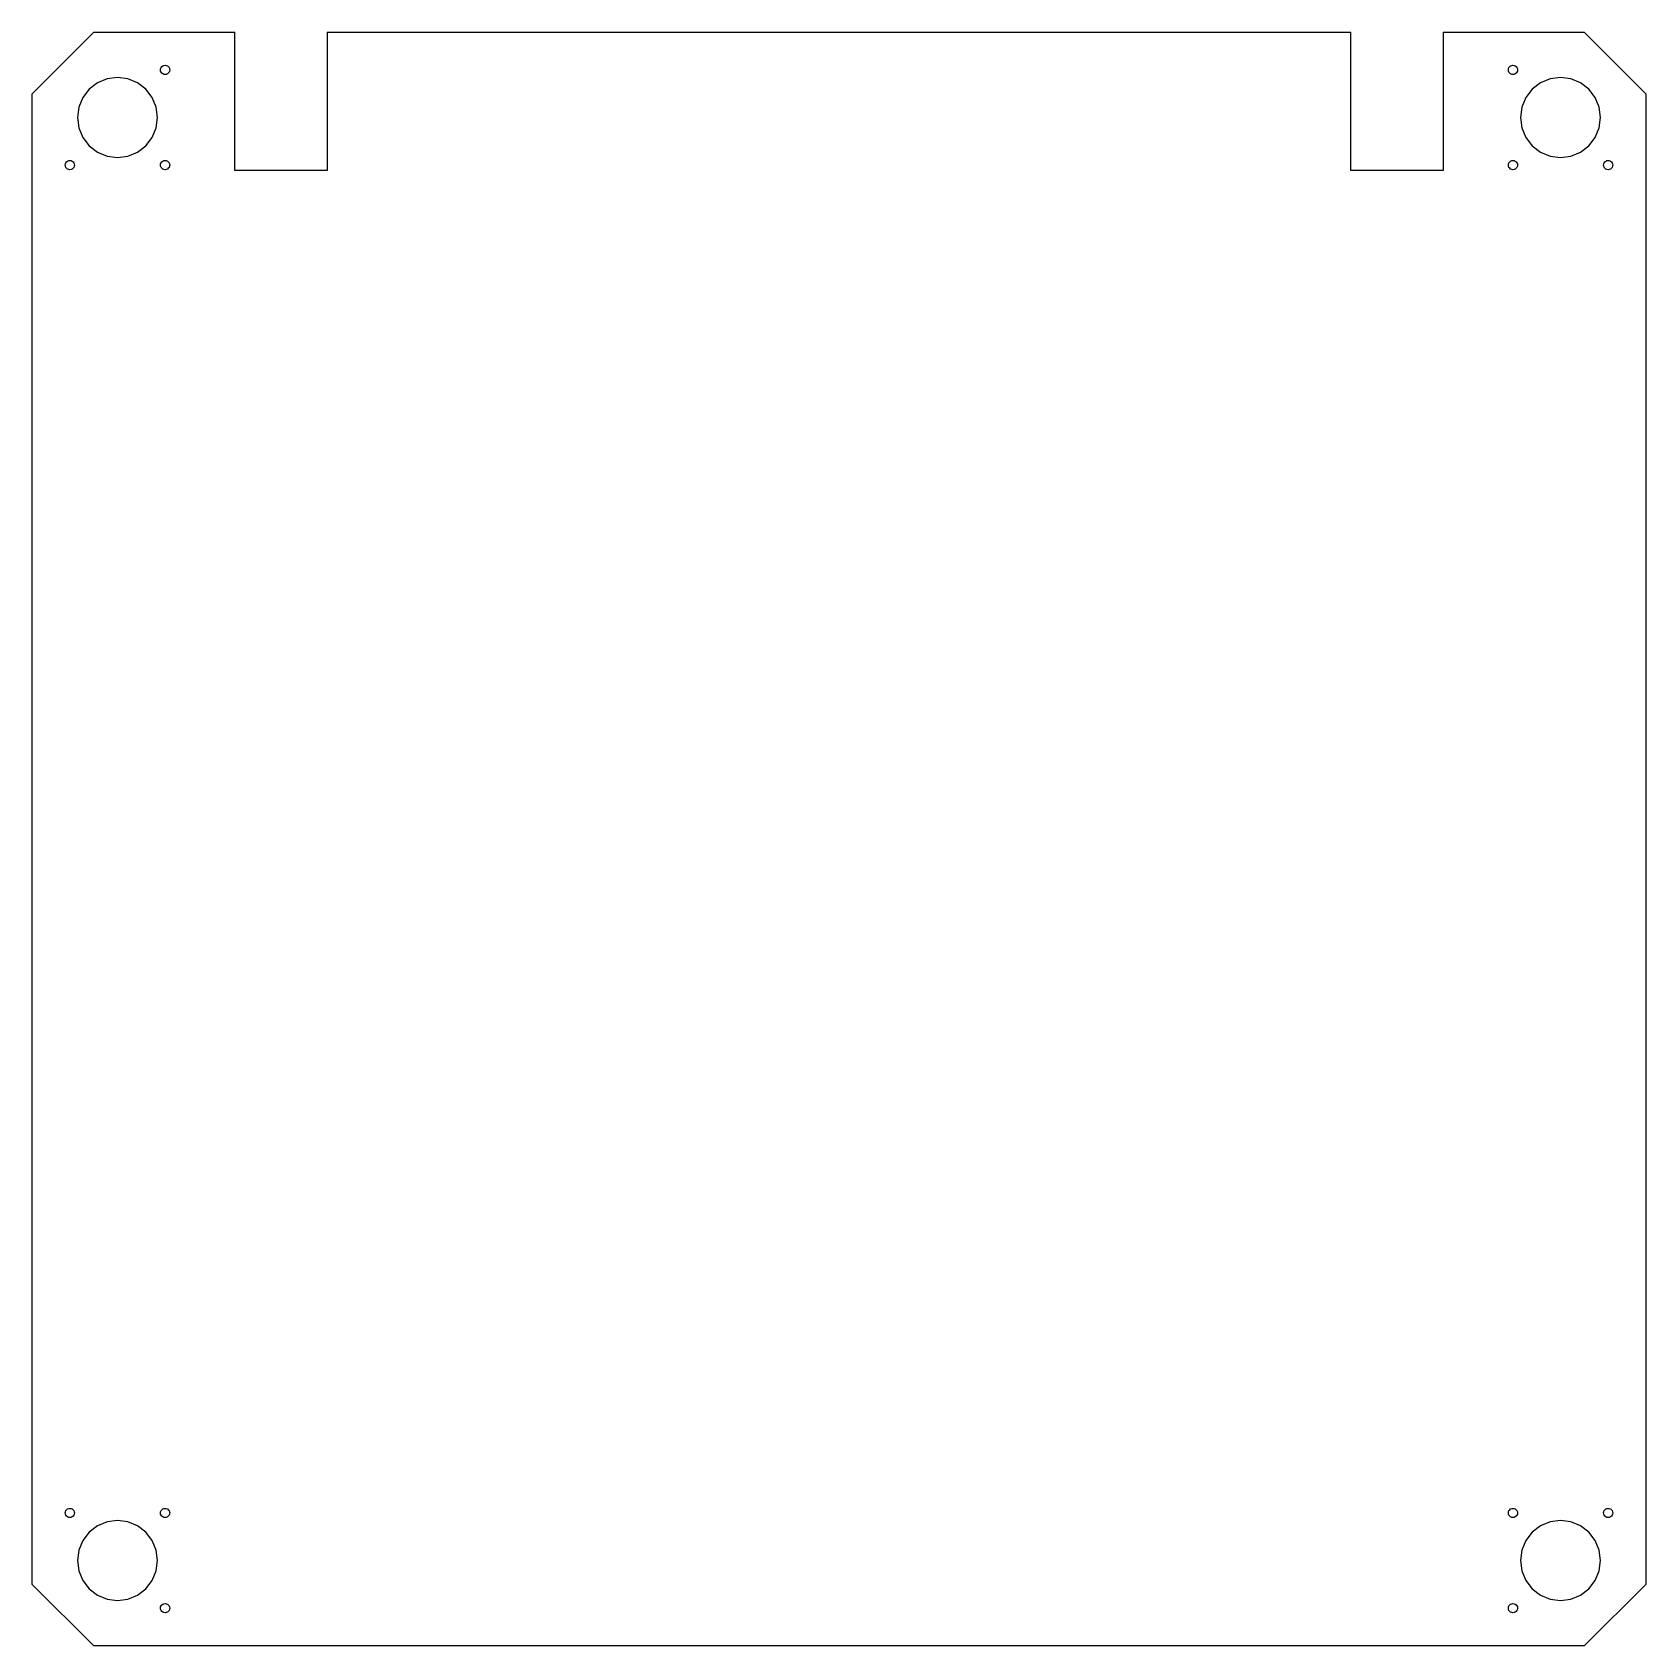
# Model space of a CAD drawing. Header units: metres. Extents: x 5905 to 6430, y 7 to 532.
import ezdxf

# ---------------------------------------------------------------- set-up
doc = ezdxf.new("R2010")
doc.units = ezdxf.units.M

msp = doc.modelspace()

# ---------------------------------------------------------------- linework, layer by layer
at = {"layer": 'Layer0'}
for p, q in [((5924.78, 532.41, 0), (5904.78, 512.41, 0)), ((5924.78, 532.41, 0), (5970.78, 532.41, 0)), ((5970.78, 487.41, 0), (5970.78, 532.41, 0)), ((6000.78, 532.41, 0), (6000.78, 487.41, 0)), ((6000.78, 532.41, 0), (6334.28, 532.41, 0)), ((6334.28, 487.41, 0), (6334.28, 532.41, 0)), ((6364.28, 532.41, 0), (6364.28, 487.41, 0)), ((6364.28, 532.41, 0), (6410.28, 532.41, 0)), ((6410.28, 532.41, 0), (6430.28, 512.41, 0)), ((5946.53, 520.16, 0), (5946.58, 520.55, 0)), ((5946.58, 520.55, 0), (5946.73, 520.91, 0)), ((5946.73, 520.91, 0), (5946.97, 521.22, 0)), ((5946.97, 521.22, 0), (5947.28, 521.46, 0)), ((5947.28, 521.46, 0), (5947.64, 521.61, 0)), ((5947.64, 521.61, 0), (5948.03, 521.66, 0)), ((5948.03, 521.66, 0), (5948.42, 521.61, 0)), ((5948.42, 521.61, 0), (5948.78, 521.46, 0)), ((5948.78, 521.46, 0), (5949.09, 521.22, 0)), ((5949.09, 521.22, 0), (5949.33, 520.91, 0)), ((5949.33, 520.91, 0), (5949.48, 520.55, 0)), ((5949.48, 520.55, 0), (5949.53, 520.16, 0)), ((6385.53, 520.16, 0), (6385.58, 520.55, 0)), ((6385.58, 520.55, 0), (6385.73, 520.91, 0)), ((6385.73, 520.91, 0), (6385.97, 521.22, 0)), ((6385.97, 521.22, 0), (6386.28, 521.46, 0)), ((6386.28, 521.46, 0), (6386.64, 521.61, 0)), ((6386.64, 521.61, 0), (6387.03, 521.66, 0)), ((6387.03, 521.66, 0), (6387.42, 521.61, 0)), ((6387.42, 521.61, 0), (6387.78, 521.46, 0)), ((6387.78, 521.46, 0), (6388.09, 521.22, 0)), ((6388.09, 521.22, 0), (6388.33, 520.91, 0)), ((6388.33, 520.91, 0), (6388.48, 520.55, 0)), ((6388.48, 520.55, 0), (6388.53, 520.16, 0)), ((5926.03, 515.92, 0), (5923.34, 513.86, 0)), ((5929.17, 517.22, 0), (5926.03, 515.92, 0)), ((5932.53, 517.66, 0), (5929.17, 517.22, 0)), ((5935.89, 517.22, 0), (5932.53, 517.66, 0)), ((5939.03, 515.92, 0), (5935.89, 517.22, 0)), ((5941.72, 513.86, 0), (5939.03, 515.92, 0)), ((5946.58, 519.78, 0), (5946.53, 520.16, 0)), ((5946.73, 519.41, 0), (5946.58, 519.78, 0)), ((5946.97, 519.1, 0), (5946.73, 519.41, 0)), ((5947.28, 518.86, 0), (5946.97, 519.1, 0)), ((5947.64, 518.71, 0), (5947.28, 518.86, 0)), ((5948.03, 518.66, 0), (5947.64, 518.71, 0)), ((5948.42, 518.71, 0), (5948.03, 518.66, 0)), ((5948.78, 518.86, 0), (5948.42, 518.71, 0)), ((5949.09, 519.1, 0), (5948.78, 518.86, 0)), ((5949.33, 519.41, 0), (5949.09, 519.1, 0)), ((5949.48, 519.78, 0), (5949.33, 519.41, 0)), ((5949.53, 520.16, 0), (5949.48, 519.78, 0)), ((6385.58, 519.78, 0), (6385.53, 520.16, 0)), ((6385.73, 519.41, 0), (6385.58, 519.78, 0)), ((6385.97, 519.1, 0), (6385.73, 519.41, 0)), ((6386.28, 518.86, 0), (6385.97, 519.1, 0)), ((6386.64, 518.71, 0), (6386.28, 518.86, 0)), ((6387.03, 518.66, 0), (6386.64, 518.71, 0)), ((6387.42, 518.71, 0), (6387.03, 518.66, 0)), ((6387.78, 518.86, 0), (6387.42, 518.71, 0)), ((6388.09, 519.1, 0), (6387.78, 518.86, 0)), ((6388.33, 519.41, 0), (6388.09, 519.1, 0)), ((6388.48, 519.78, 0), (6388.33, 519.41, 0)), ((6388.53, 520.16, 0), (6388.48, 519.78, 0)), ((6396.03, 515.92, 0), (6393.34, 513.86, 0)), ((6399.17, 517.22, 0), (6396.03, 515.92, 0)), ((6402.53, 517.66, 0), (6399.17, 517.22, 0)), ((6405.89, 517.22, 0), (6402.53, 517.66, 0)), ((6409.03, 515.92, 0), (6405.89, 517.22, 0)), ((6411.72, 513.86, 0), (6409.03, 515.92, 0)), ((5904.78, 26.91), (5904.78, 512.41, 0)), ((5921.27, 511.16, 0), (5919.97, 508.03, 0)), ((5923.34, 513.86, 0), (5921.27, 511.16, 0)), ((5943.79, 511.16, 0), (5941.72, 513.86, 0)), ((5945.09, 508.03, 0), (5943.79, 511.16, 0)), ((6391.27, 511.16, 0), (6389.97, 508.03, 0)), ((6393.34, 513.86, 0), (6391.27, 511.16, 0)), ((6413.79, 511.16, 0), (6411.72, 513.86, 0)), ((6415.09, 508.03, 0), (6413.79, 511.16, 0)), ((6430.28, 512.41, 0), (6430.28, 26.91, 0)), ((5919.97, 508.03, 0), (5919.53, 504.66, 0)), ((5919.53, 504.66, 0), (5919.97, 501.3, 0)), ((5945.53, 504.66, 0), (5945.09, 508.03, 0)), ((5945.09, 501.3, 0), (5945.53, 504.66, 0)), ((6389.97, 508.03, 0), (6389.53, 504.66, 0)), ((6389.53, 504.66, 0), (6389.97, 501.3, 0)), ((6415.53, 504.66, 0), (6415.09, 508.03, 0)), ((6415.09, 501.3, 0), (6415.53, 504.66, 0)), ((5919.97, 501.3, 0), (5921.27, 498.16, 0)), ((5943.79, 498.16, 0), (5945.09, 501.3, 0)), ((6389.97, 501.3, 0), (6391.27, 498.16, 0)), ((6413.79, 498.16, 0), (6415.09, 501.3, 0)), ((5921.27, 498.16, 0), (5923.34, 495.47, 0)), ((5923.34, 495.47, 0), (5926.03, 493.41, 0)), ((5939.03, 493.41, 0), (5941.72, 495.47, 0)), ((5941.72, 495.47, 0), (5943.79, 498.16, 0)), ((6391.27, 498.16, 0), (6393.34, 495.47, 0)), ((6393.34, 495.47, 0), (6396.03, 493.41, 0)), ((6409.03, 493.41, 0), (6411.72, 495.47, 0)), ((6411.72, 495.47, 0), (6413.79, 498.16, 0)), ((5915.53, 489.16, 0), (5915.58, 489.55, 0)), ((5915.58, 488.78, 0), (5915.53, 489.16, 0)), ((5915.58, 489.55, 0), (5915.73, 489.91, 0)), ((5915.73, 488.41, 0), (5915.58, 488.78, 0)), ((5915.73, 489.91, 0), (5915.97, 490.22, 0)), ((5915.97, 490.22, 0), (5916.28, 490.46, 0)), ((5916.28, 490.46, 0), (5916.64, 490.61, 0)), ((5916.64, 490.61, 0), (5917.03, 490.66, 0)), ((5917.03, 490.66, 0), (5917.42, 490.61, 0)), ((5917.42, 490.61, 0), (5917.78, 490.46, 0)), ((5917.78, 490.46, 0), (5918.09, 490.22, 0)), ((5918.09, 490.22, 0), (5918.33, 489.91, 0)), ((5918.33, 489.91, 0), (5918.48, 489.55, 0)), ((5918.48, 488.78, 0), (5918.33, 488.41, 0)), ((5918.48, 489.55, 0), (5918.53, 489.16, 0)), ((5918.53, 489.16, 0), (5918.48, 488.78, 0)), ((5926.03, 493.41, 0), (5929.17, 492.11, 0)), ((5929.17, 492.11, 0), (5932.53, 491.66, 0)), ((5932.53, 491.66, 0), (5935.89, 492.11, 0)), ((5935.89, 492.11, 0), (5939.03, 493.41, 0)), ((5946.53, 489.16, 0), (5946.58, 489.55, 0)), ((5946.58, 488.78, 0), (5946.53, 489.16, 0)), ((5946.58, 489.55, 0), (5946.73, 489.91, 0)), ((5946.73, 488.41, 0), (5946.58, 488.78, 0)), ((5946.73, 489.91, 0), (5946.97, 490.22, 0)), ((5946.97, 490.22, 0), (5947.28, 490.46, 0)), ((5947.28, 490.46, 0), (5947.64, 490.61, 0)), ((5947.64, 490.61, 0), (5948.03, 490.66, 0)), ((5948.03, 490.66, 0), (5948.42, 490.61, 0)), ((5948.42, 490.61, 0), (5948.78, 490.46, 0)), ((5948.78, 490.46, 0), (5949.09, 490.22, 0)), ((5949.09, 490.22, 0), (5949.33, 489.91, 0)), ((5949.33, 489.91, 0), (5949.48, 489.55, 0)), ((5949.48, 488.78, 0), (5949.33, 488.41, 0)), ((5949.48, 489.55, 0), (5949.53, 489.16, 0)), ((5949.53, 489.16, 0), (5949.48, 488.78, 0)), ((6385.53, 489.16, 0), (6385.58, 489.55, 0)), ((6385.58, 488.78, 0), (6385.53, 489.16, 0)), ((6385.58, 489.55, 0), (6385.73, 489.91, 0)), ((6385.73, 488.41, 0), (6385.58, 488.78, 0)), ((6385.73, 489.91, 0), (6385.97, 490.22, 0)), ((6385.97, 490.22, 0), (6386.28, 490.46, 0)), ((6386.28, 490.46, 0), (6386.64, 490.61, 0)), ((6386.64, 490.61, 0), (6387.03, 490.66, 0)), ((6387.03, 490.66, 0), (6387.42, 490.61, 0)), ((6387.42, 490.61, 0), (6387.78, 490.46, 0)), ((6387.78, 490.46, 0), (6388.09, 490.22, 0)), ((6388.09, 490.22, 0), (6388.33, 489.91, 0)), ((6388.33, 489.91, 0), (6388.48, 489.55, 0)), ((6388.48, 488.78, 0), (6388.33, 488.41, 0)), ((6388.48, 489.55, 0), (6388.53, 489.16, 0)), ((6388.53, 489.16, 0), (6388.48, 488.78, 0)), ((6396.03, 493.41, 0), (6399.17, 492.11, 0)), ((6399.17, 492.11, 0), (6402.53, 491.66, 0)), ((6402.53, 491.66, 0), (6405.89, 492.11, 0)), ((6405.89, 492.11, 0), (6409.03, 493.41, 0)), ((6416.53, 489.16, 0), (6416.58, 489.55, 0)), ((6416.58, 488.78, 0), (6416.53, 489.16, 0)), ((6416.58, 489.55, 0), (6416.73, 489.91, 0)), ((6416.73, 488.41, 0), (6416.58, 488.78, 0)), ((6416.73, 489.91, 0), (6416.97, 490.22, 0)), ((6416.97, 490.22, 0), (6417.28, 490.46, 0)), ((6417.28, 490.46, 0), (6417.64, 490.61, 0)), ((6417.64, 490.61, 0), (6418.03, 490.66, 0)), ((6418.03, 490.66, 0), (6418.42, 490.61, 0)), ((6418.42, 490.61, 0), (6418.78, 490.46, 0)), ((6418.78, 490.46, 0), (6419.09, 490.22, 0)), ((6419.09, 490.22, 0), (6419.33, 489.91, 0)), ((6419.33, 489.91, 0), (6419.48, 489.55, 0)), ((6419.48, 488.78, 0), (6419.33, 488.41, 0)), ((6419.48, 489.55, 0), (6419.53, 489.16, 0)), ((6419.53, 489.16, 0), (6419.48, 488.78, 0)), ((5915.97, 488.1, 0), (5915.73, 488.41, 0)), ((5916.28, 487.86, 0), (5915.97, 488.1, 0)), ((5916.64, 487.71, 0), (5916.28, 487.86, 0)), ((5917.03, 487.66, 0), (5916.64, 487.71, 0)), ((5917.42, 487.71, 0), (5917.03, 487.66, 0)), ((5917.78, 487.86, 0), (5917.42, 487.71, 0)), ((5918.09, 488.1, 0), (5917.78, 487.86, 0)), ((5918.33, 488.41, 0), (5918.09, 488.1, 0)), ((5946.97, 488.1, 0), (5946.73, 488.41, 0)), ((5947.28, 487.86, 0), (5946.97, 488.1, 0)), ((5947.64, 487.71, 0), (5947.28, 487.86, 0)), ((5948.03, 487.66, 0), (5947.64, 487.71, 0)), ((5948.42, 487.71, 0), (5948.03, 487.66, 0)), ((5948.78, 487.86, 0), (5948.42, 487.71, 0)), ((5949.09, 488.1, 0), (5948.78, 487.86, 0)), ((5949.33, 488.41, 0), (5949.09, 488.1, 0)), ((6000.78, 487.41, 0), (5970.78, 487.41, 0)), ((6364.28, 487.41, 0), (6334.28, 487.41, 0)), ((6385.97, 488.1, 0), (6385.73, 488.41, 0)), ((6386.28, 487.86, 0), (6385.97, 488.1, 0)), ((6386.64, 487.71, 0), (6386.28, 487.86, 0)), ((6387.03, 487.66, 0), (6386.64, 487.71, 0)), ((6387.42, 487.71, 0), (6387.03, 487.66, 0)), ((6387.78, 487.86, 0), (6387.42, 487.71, 0)), ((6388.09, 488.1, 0), (6387.78, 487.86, 0)), ((6388.33, 488.41, 0), (6388.09, 488.1, 0)), ((6416.97, 488.1, 0), (6416.73, 488.41, 0)), ((6417.28, 487.86, 0), (6416.97, 488.1, 0)), ((6417.64, 487.71, 0), (6417.28, 487.86, 0)), ((6418.03, 487.66, 0), (6417.64, 487.71, 0)), ((6418.42, 487.71, 0), (6418.03, 487.66, 0)), ((6418.78, 487.86, 0), (6418.42, 487.71, 0)), ((6419.09, 488.1, 0), (6418.78, 487.86, 0)), ((6419.33, 488.41, 0), (6419.09, 488.1, 0)), ((5915.53, 50.16, 0), (5915.58, 50.55, 0)), ((5915.58, 49.77, 0), (5915.53, 50.16, 0)), ((5915.58, 50.55, 0), (5915.73, 50.91, 0)), ((5915.73, 49.41, 0), (5915.58, 49.77, 0)), ((5915.73, 50.91, 0), (5915.97, 51.22, 0)), ((5915.97, 49.1, 0), (5915.73, 49.41, 0)), ((5915.97, 51.22, 0), (5916.28, 51.46, 0)), ((5916.28, 48.86, 0), (5915.97, 49.1, 0)), ((5916.28, 51.46, 0), (5916.64, 51.61, 0)), ((5916.64, 48.71, 0), (5916.28, 48.86, 0)), ((5916.64, 51.61, 0), (5917.03, 51.66, 0)), ((5917.03, 48.66, 0), (5916.64, 48.71, 0)), ((5917.03, 51.66, 0), (5917.42, 51.61, 0)), ((5917.42, 48.71, 0), (5917.03, 48.66, 0)), ((5917.42, 51.61, 0), (5917.78, 51.46, 0)), ((5917.78, 48.86, 0), (5917.42, 48.71, 0)), ((5917.78, 51.46, 0), (5918.09, 51.22, 0)), ((5918.09, 49.1, 0), (5917.78, 48.86, 0)), ((5918.09, 51.22, 0), (5918.33, 50.91, 0)), ((5918.33, 49.41, 0), (5918.09, 49.1, 0)), ((5918.33, 50.91, 0), (5918.48, 50.55, 0)), ((5918.48, 49.77, 0), (5918.33, 49.41, 0)), ((5918.48, 50.55, 0), (5918.53, 50.16, 0)), ((5918.53, 50.16, 0), (5918.48, 49.77, 0)), ((5932.53, 47.66, 0), (5929.17, 47.22, 0)), ((5935.89, 47.22, 0), (5932.53, 47.66, 0)), ((5946.53, 50.16, 0), (5946.58, 50.55, 0)), ((5946.58, 49.77, 0), (5946.53, 50.16, 0)), ((5946.58, 50.55, 0), (5946.73, 50.91, 0)), ((5946.73, 49.41, 0), (5946.58, 49.77, 0)), ((5946.73, 50.91, 0), (5946.97, 51.22, 0)), ((5946.97, 49.1, 0), (5946.73, 49.41, 0)), ((5946.97, 51.22, 0), (5947.28, 51.46, 0)), ((5947.28, 48.86, 0), (5946.97, 49.1, 0)), ((5947.28, 51.46, 0), (5947.64, 51.61, 0)), ((5947.64, 48.71, 0), (5947.28, 48.86, 0)), ((5947.64, 51.61, 0), (5948.03, 51.66, 0)), ((5948.03, 48.66, 0), (5947.64, 48.71, 0)), ((5948.03, 51.66, 0), (5948.42, 51.61, 0)), ((5948.42, 48.71, 0), (5948.03, 48.66, 0)), ((5948.42, 51.61, 0), (5948.78, 51.46, 0)), ((5948.78, 48.86, 0), (5948.42, 48.71, 0)), ((5948.78, 51.46, 0), (5949.09, 51.22, 0)), ((5949.09, 49.1, 0), (5948.78, 48.86, 0)), ((5949.09, 51.22, 0), (5949.33, 50.91, 0)), ((5949.33, 49.41, 0), (5949.09, 49.1, 0)), ((5949.33, 50.91, 0), (5949.48, 50.55, 0)), ((5949.48, 49.77, 0), (5949.33, 49.41, 0)), ((5949.48, 50.55, 0), (5949.53, 50.16, 0)), ((5949.53, 50.16, 0), (5949.48, 49.77, 0)), ((6385.53, 50.16, 0), (6385.58, 50.55, 0)), ((6385.58, 49.77, 0), (6385.53, 50.16, 0)), ((6385.58, 50.55, 0), (6385.73, 50.91, 0)), ((6385.73, 49.41, 0), (6385.58, 49.77, 0)), ((6385.73, 50.91, 0), (6385.97, 51.22, 0)), ((6385.97, 49.1, 0), (6385.73, 49.41, 0)), ((6385.97, 51.22, 0), (6386.28, 51.46, 0)), ((6386.28, 48.86, 0), (6385.97, 49.1, 0)), ((6386.28, 51.46, 0), (6386.64, 51.61, 0)), ((6386.64, 48.71, 0), (6386.28, 48.86, 0)), ((6386.64, 51.61, 0), (6387.03, 51.66, 0)), ((6387.03, 48.66, 0), (6386.64, 48.71, 0)), ((6387.03, 51.66, 0), (6387.42, 51.61, 0)), ((6387.42, 48.71, 0), (6387.03, 48.66, 0)), ((6387.42, 51.61, 0), (6387.78, 51.46, 0)), ((6387.78, 48.86, 0), (6387.42, 48.71, 0)), ((6387.78, 51.46, 0), (6388.09, 51.22, 0)), ((6388.09, 49.1, 0), (6387.78, 48.86, 0)), ((6388.09, 51.22, 0), (6388.33, 50.91, 0)), ((6388.33, 49.41, 0), (6388.09, 49.1, 0)), ((6388.33, 50.91, 0), (6388.48, 50.55, 0)), ((6388.48, 49.77, 0), (6388.33, 49.41, 0)), ((6388.48, 50.55, 0), (6388.53, 50.16, 0)), ((6388.53, 50.16, 0), (6388.48, 49.77, 0)), ((6402.53, 47.66, 0), (6399.17, 47.22, 0)), ((6405.89, 47.22, 0), (6402.53, 47.66, 0)), ((6416.53, 50.16, 0), (6416.58, 50.55, 0)), ((6416.58, 49.77, 0), (6416.53, 50.16, 0)), ((6416.58, 50.55, 0), (6416.73, 50.91, 0)), ((6416.73, 49.41, 0), (6416.58, 49.77, 0)), ((6416.73, 50.91, 0), (6416.97, 51.22, 0)), ((6416.97, 49.1, 0), (6416.73, 49.41, 0)), ((6416.97, 51.22, 0), (6417.28, 51.46, 0)), ((6417.28, 48.86, 0), (6416.97, 49.1, 0)), ((6417.28, 51.46, 0), (6417.64, 51.61, 0)), ((6417.64, 48.71, 0), (6417.28, 48.86, 0)), ((6417.64, 51.61, 0), (6418.03, 51.66, 0)), ((6418.03, 48.66, 0), (6417.64, 48.71, 0)), ((6418.03, 51.66, 0), (6418.42, 51.61, 0)), ((6418.42, 48.71, 0), (6418.03, 48.66, 0)), ((6418.42, 51.61, 0), (6418.78, 51.46, 0)), ((6418.78, 48.86, 0), (6418.42, 48.71, 0)), ((6418.78, 51.46, 0), (6419.09, 51.22, 0)), ((6419.09, 49.1, 0), (6418.78, 48.86, 0)), ((6419.09, 51.22, 0), (6419.33, 50.91, 0)), ((6419.33, 49.41, 0), (6419.09, 49.1, 0)), ((6419.33, 50.91, 0), (6419.48, 50.55, 0)), ((6419.48, 49.77, 0), (6419.33, 49.41, 0)), ((6419.48, 50.55, 0), (6419.53, 50.16, 0)), ((6419.53, 50.16, 0), (6419.48, 49.77, 0)), ((5923.34, 43.86, 0), (5921.27, 41.16, 0)), ((5926.03, 45.92, 0), (5923.34, 43.86, 0)), ((5929.17, 47.22, 0), (5926.03, 45.92, 0)), ((5939.03, 45.92, 0), (5935.89, 47.22, 0)), ((5941.72, 43.86, 0), (5939.03, 45.92, 0)), ((5943.79, 41.16, 0), (5941.72, 43.86, 0)), ((6393.34, 43.86, 0), (6391.27, 41.16, 0)), ((6396.03, 45.92, 0), (6393.34, 43.86, 0)), ((6399.17, 47.22, 0), (6396.03, 45.92, 0)), ((6409.03, 45.92, 0), (6405.89, 47.22, 0)), ((6411.72, 43.86, 0), (6409.03, 45.92, 0)), ((6413.79, 41.16, 0), (6411.72, 43.86, 0)), ((5919.97, 38.03, 0), (5919.53, 34.66, 0)), ((5921.27, 41.16, 0), (5919.97, 38.03, 0)), ((5945.09, 38.03, 0), (5943.79, 41.16, 0)), ((5945.53, 34.66, 0), (5945.09, 38.03, 0)), ((6389.97, 38.03, 0), (6389.53, 34.66, 0)), ((6391.27, 41.16, 0), (6389.97, 38.03, 0)), ((6415.09, 38.03, 0), (6413.79, 41.16, 0)), ((6415.53, 34.66, 0), (6415.09, 38.03, 0)), ((5919.53, 34.66, 0), (5919.97, 31.3, 0)), ((5945.09, 31.3, 0), (5945.53, 34.66, 0)), ((6389.53, 34.66, 0), (6389.97, 31.3, 0)), ((6415.09, 31.3, 0), (6415.53, 34.66, 0)), ((5904.78, 26.91), (5924.78, 6.91, 0)), ((5919.97, 31.3, 0), (5921.27, 28.16, 0)), ((5921.27, 28.16, 0), (5923.34, 25.47, 0)), ((5941.72, 25.47, 0), (5943.79, 28.16, 0)), ((5943.79, 28.16, 0), (5945.09, 31.3, 0)), ((6389.97, 31.3, 0), (6391.27, 28.16, 0)), ((6391.27, 28.16, 0), (6393.34, 25.47, 0)), ((6430.28, 26.91, 0), (6410.28, 6.91, 0)), ((6411.72, 25.47, 0), (6413.79, 28.16, 0)), ((6413.79, 28.16, 0), (6415.09, 31.3, 0)), ((5923.34, 25.47, 0), (5926.03, 23.4, 0)), ((5926.03, 23.4, 0), (5929.17, 22.11, 0)), ((5929.17, 22.11, 0), (5932.53, 21.66, 0)), ((5932.53, 21.66, 0), (5935.89, 22.11, 0)), ((5935.89, 22.11, 0), (5939.03, 23.4, 0)), ((5939.03, 23.4, 0), (5941.72, 25.47, 0)), ((6393.34, 25.47, 0), (6396.03, 23.4, 0)), ((6396.03, 23.4, 0), (6399.17, 22.11, 0)), ((6399.17, 22.11, 0), (6402.53, 21.66, 0)), ((6402.53, 21.66, 0), (6405.89, 22.11, 0)), ((6405.89, 22.11, 0), (6409.03, 23.4, 0)), ((6409.03, 23.4, 0), (6411.72, 25.47, 0)), ((5946.53, 19.16, 0), (5946.58, 19.55, 0)), ((5946.58, 18.77, 0), (5946.53, 19.16, 0)), ((5946.58, 19.55, 0), (5946.73, 19.91, 0)), ((5946.73, 18.41, 0), (5946.58, 18.77, 0)), ((5946.73, 19.91, 0), (5946.97, 20.22, 0)), ((5946.97, 18.1, 0), (5946.73, 18.41, 0)), ((5946.97, 20.22, 0), (5947.28, 20.46, 0)), ((5947.28, 17.86, 0), (5946.97, 18.1, 0)), ((5947.28, 20.46, 0), (5947.64, 20.61, 0)), ((5947.64, 17.71, 0), (5947.28, 17.86, 0)), ((5947.64, 20.61, 0), (5948.03, 20.66, 0)), ((5948.03, 17.66, 0), (5947.64, 17.71, 0)), ((5948.03, 20.66, 0), (5948.42, 20.61, 0)), ((5948.42, 17.71, 0), (5948.03, 17.66, 0)), ((5948.42, 20.61, 0), (5948.78, 20.46, 0)), ((5948.78, 17.86, 0), (5948.42, 17.71, 0)), ((5948.78, 20.46, 0), (5949.09, 20.22, 0)), ((5949.09, 18.1, 0), (5948.78, 17.86, 0)), ((5949.09, 20.22, 0), (5949.33, 19.91, 0)), ((5949.33, 18.41, 0), (5949.09, 18.1, 0)), ((5949.33, 19.91, 0), (5949.48, 19.55, 0)), ((5949.48, 18.77, 0), (5949.33, 18.41, 0)), ((5949.48, 19.55, 0), (5949.53, 19.16, 0)), ((5949.53, 19.16, 0), (5949.48, 18.77, 0)), ((6385.53, 19.16, 0), (6385.58, 19.55, 0)), ((6385.58, 18.77, 0), (6385.53, 19.16, 0)), ((6385.58, 19.55, 0), (6385.73, 19.91, 0)), ((6385.73, 18.41, 0), (6385.58, 18.77, 0)), ((6385.73, 19.91, 0), (6385.97, 20.22, 0)), ((6385.97, 18.1, 0), (6385.73, 18.41, 0)), ((6385.97, 20.22, 0), (6386.28, 20.46, 0)), ((6386.28, 17.86, 0), (6385.97, 18.1, 0)), ((6386.28, 20.46, 0), (6386.64, 20.61, 0)), ((6386.64, 17.71, 0), (6386.28, 17.86, 0)), ((6386.64, 20.61, 0), (6387.03, 20.66, 0)), ((6387.03, 17.66, 0), (6386.64, 17.71, 0)), ((6387.03, 20.66, 0), (6387.42, 20.61, 0)), ((6387.42, 17.71, 0), (6387.03, 17.66, 0)), ((6387.42, 20.61, 0), (6387.78, 20.46, 0)), ((6387.78, 17.86, 0), (6387.42, 17.71, 0)), ((6387.78, 20.46, 0), (6388.09, 20.22, 0)), ((6388.09, 18.1, 0), (6387.78, 17.86, 0)), ((6388.09, 20.22, 0), (6388.33, 19.91, 0)), ((6388.33, 18.41, 0), (6388.09, 18.1, 0)), ((6388.33, 19.91, 0), (6388.48, 19.55, 0)), ((6388.48, 18.77, 0), (6388.33, 18.41, 0)), ((6388.48, 19.55, 0), (6388.53, 19.16, 0)), ((6388.53, 19.16, 0), (6388.48, 18.77, 0)), ((6410.28, 6.91, 0), (5924.78, 6.91, 0))]:
    msp.add_line(p, q, dxfattribs=at)

doc.saveas('drawing.dxf')
